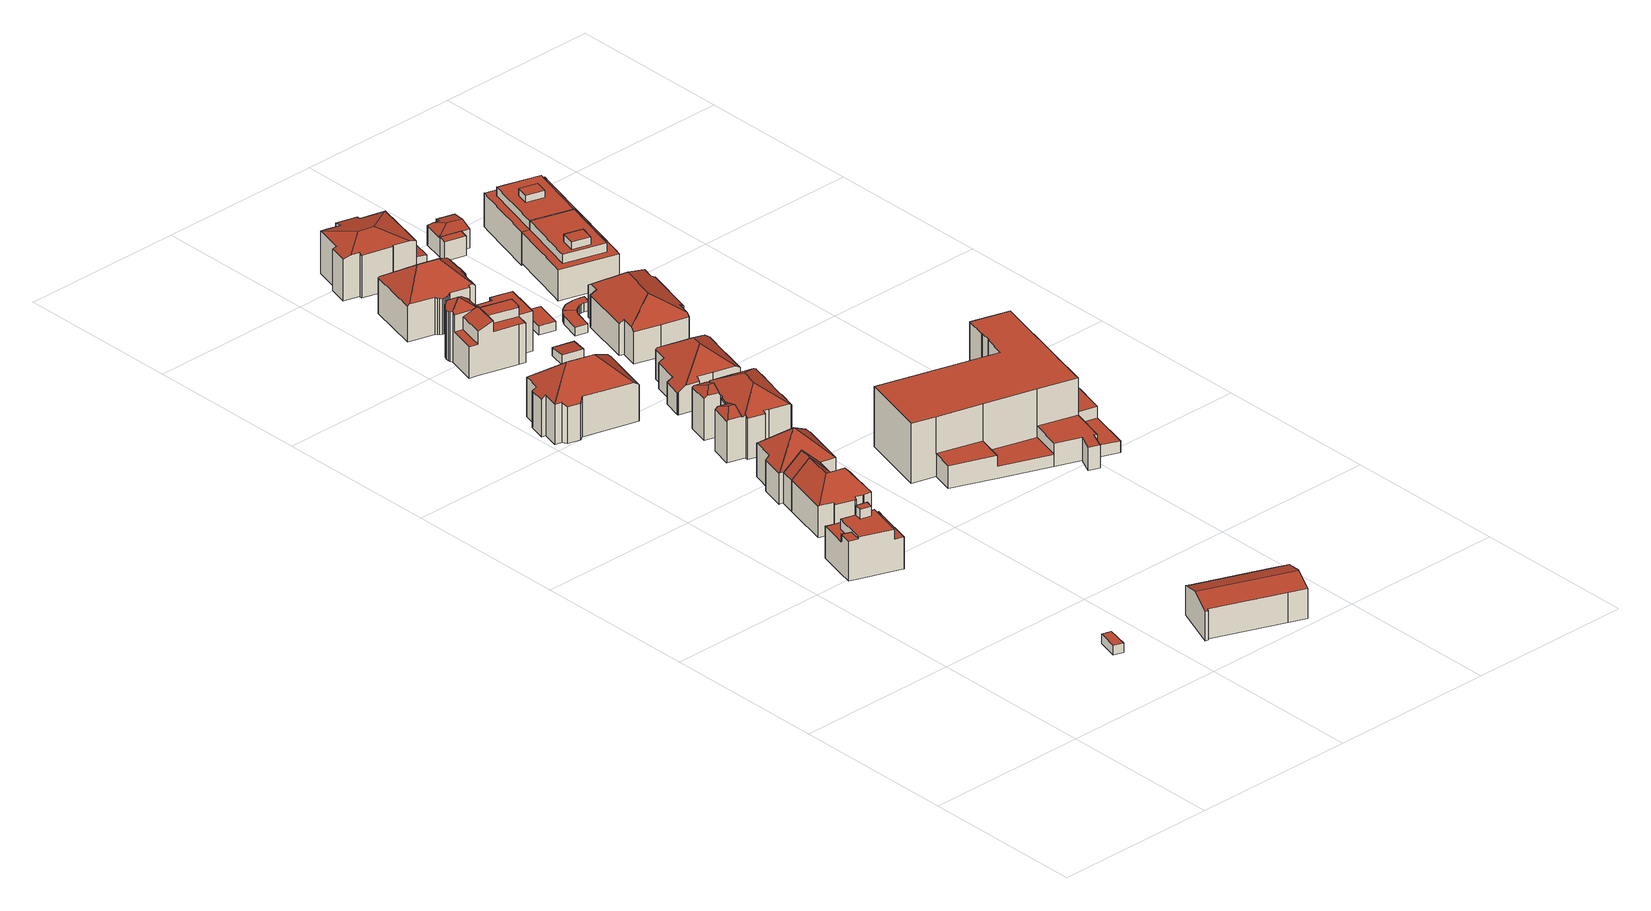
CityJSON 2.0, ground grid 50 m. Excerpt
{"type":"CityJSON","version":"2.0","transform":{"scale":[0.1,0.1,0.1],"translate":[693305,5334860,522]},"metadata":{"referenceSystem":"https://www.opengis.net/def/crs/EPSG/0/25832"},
"CityObjects":{
"building1":{"type":"Building","attributes":{"Gemeindeschluessel":"09162000","HoeheDach":"527.342","HoeheGrund":"524.360","Methode":"1000","NiedrigsteTraufeDesGebaeudes":"527.342","Geometrietyp2DReferenz":"3000","function":"31001_9998","roofType":"1000","measuredHeight":2.98},"geometry":[{"type":"MultiSurface","lod":"2","boundaries":[[[0,1,2,3]],[[3,2,4,5]],[[6,0,3,5]],[[1,7,4,2]],[[6,7,1,0]],[[6,5,4,7]]],"semantics":{"surfaces":[{"type":"RoofSurface"},{"type":"WallSurface"},{"type":"GroundSurface"}],"values":[0,1,1,1,1,2]}}]},
"building2":{"type":"Building","attributes":{"Gemeindeschluessel":"09162000","HoeheDach":"539.350","HoeheGrund":"523.550","Methode":"2000","NiedrigsteTraufeDesGebaeudes":"533.450","Geometrietyp2DReferenz":"3000","function":"31001_9998","roofType":"1000","measuredHeight":15.8,"storeysAboveGround":4},"geometry":[{"type":"MultiSurface","lod":"2","boundaries":[[[8,9,10,11,12,13,14,15,16,17]],[[18,19,10,9,8,17,20,21,22,23]],[[15,24,25,16]],[[26,27,28,29]],[[29,28,30,31]],[[27,32,30,28]],[[33,25,24,34]],[[35,36,23,22,21,37]],[[24,15,14,38,39,40,41,42,34]],[[13,43,44,45,26,29,31,40,39,38,14]],[[45,32,27,26]],[[31,30,32,45,44,46,47,48,41,40]],[[19,49,11,10]],[[19,18,23,36,50,49]],[[16,25,33,37,21,20,17]],[[34,42,41,48,47,46,51,12,11,49,50,36,35,37,33]],[[12,51,46,44,43,13]]],"semantics":{"surfaces":[{"type":"WallSurface"},{"type":"GroundSurface"},{"type":"RoofSurface"}],"values":[0,1,2,0,0,2,0,0,0,2,0,0,0,0,0,2,0]}}]},
"building3":{"type":"Building","attributes":{"Gemeindeschluessel":"09162000","HoeheDach":"526.397","HoeheGrund":"524.593","Methode":"1000","NiedrigsteTraufeDesGebaeudes":"526.120","Geometrietyp2DReferenz":"3000","function":"51009_1610","roofType":"1000","measuredHeight":1.8},"geometry":[{"type":"MultiSurface","lod":"2","boundaries":[[[52,53,54,55]],[[56,54,53,57,58,59]],[[60,59,58,61]],[[60,61,62,52,55,63]],[[55,54,56,63]],[[63,56,59,60]],[[61,58,57,62]],[[62,57,53,52]]],"semantics":{"surfaces":[{"type":"WallSurface"},{"type":"RoofSurface"},{"type":"GroundSurface"}],"values":[0,1,0,2,0,0,0,0]}}]},
"building4":{"type":"Building","attributes":{"Gemeindeschluessel":"09162000","HoeheDach":"538.980","HoeheGrund":"523.910","Methode":"2000","NiedrigsteTraufeDesGebaeudes":"532.976","Geometrietyp2DReferenz":"3000","function":"31001_9998","roofType":"3200","measuredHeight":15.07},"geometry":[{"type":"MultiSurface","lod":"2","boundaries":[[[64,65,66,67,68,69]],[[70,71,72,73,74]],[[75,76,77,78,79,80,81,82]],[[78,77,83,84]],[[84,85,86,87,88,89,90,91,92,93,94,95,96,69,68,67,97,98,99,81,80,79,78]],[[100,101,102,103,104,105,106,107,108,109,110,111,74,112]],[[102,101,100,95,94,93]],[[110,83,77,76,111]],[[112,74,73,72,66,65,64]],[[105,104,91,90,89,106]],[[85,84,83,110,109,86]],[[81,99,98,71,70,82]],[[91,104,103,92]],[[111,76,75,82,70,74]],[[86,109,108,87]],[[72,71,98,97,67,66]],[[96,95,100,112,64,69]],[[92,103,102,93]],[[88,87,108,107,106,89]]],"semantics":{"surfaces":[{"type":"WallSurface"},{"type":"RoofSurface"},{"type":"GroundSurface"}],"values":[0,1,0,0,2,1,0,1,1,0,0,0,0,1,0,0,0,0,0]}}]},
"building5":{"type":"Building","attributes":{"Gemeindeschluessel":"09162000","HoeheDach":"540.750","HoeheGrund":"523.820","Methode":"2000","NiedrigsteTraufeDesGebaeudes":"533.300","Geometrietyp2DReferenz":"3000","function":"31001_9998","roofType":"3500","measuredHeight":16.93,"storeysAboveGround":3},"geometry":[{"type":"MultiSurface","lod":"2","boundaries":[[[113,114,115,116]],[[117,118,119,120]],[[121,122,123,124]],[[125,126,122,121]],[[127,128,114,113,129,130]],[[131,132,133,134,135,136]],[[124,137,138,139,140,141,142,143,144,145,146,147,148,130,129,113,116,149,117,120,150,151,125,121]],[[151,152,126,125]],[[153,154,119,118,155,115,114,128]],[[156,153,128,127,157,158]],[[149,155,118,117]],[[138,159,160,139]],[[154,152,151,150,120,119]],[[161,135,134,133,160,159,153,156]],[[146,145,161,156,158,147]],[[138,137,162,159]],[[148,157,127,130]],[[116,115,155,149]],[[142,141,71,163,66,143]],[[159,162,123,122,126,152,154,153]],[[141,140,139,160,133,132,71]],[[147,158,157,148]],[[71,132,131,163]],[[124,123,162,137]],[[163,131,136,66]],[[66,136,135,161,145,144,143]]],"semantics":{"surfaces":[{"type":"WallSurface"},{"type":"GroundSurface"},{"type":"RoofSurface"}],"values":[0,0,0,0,0,0,1,0,2,2,0,0,0,2,0,0,0,0,0,2,0,0,2,0,2,0]}}]},
"building6":{"type":"Building","attributes":{"Gemeindeschluessel":"09162000","HoeheDach":"542.525","HoeheGrund":"523.440","Methode":"1000","NiedrigsteTraufeDesGebaeudes":"534.646","Geometrietyp2DReferenz":"3000","function":"31001_1000","roofType":"3200","measuredHeight":19.09,"storeysAboveGround":2},"geometry":[{"type":"MultiSurface","lod":"2","boundaries":[[[164,165,166,167,168,169,170,171,172,173,174,175,176,177,178,179,180,181,182,183,184,185,186,187,188,189]],[[165,164,189,190,191,192]],[[179,193,194,180]],[[174,195,196,175]],[[171,197,198,172]],[[199,200,192,191,190,201,202]],[[183,203,204,184]],[[205,206,207,208,196,195,209]],[[169,210,211,170]],[[182,212,203,183]],[[180,194,213,181]],[[198,209,195,174,173,172]],[[207,206,193,179,178,177]],[[185,214,215,186]],[[197,211,210,216,199,202,205,209,198]],[[176,208,207,177]],[[201,190,189,188,187,217]],[[181,213,212,182]],[[175,196,208,176]],[[167,166,165,192,200,199,216,168]],[[184,204,214,185]],[[170,211,197,171]],[[205,202,201,217,215,214,204,203,212,213,194,193,206]],[[186,215,217,187]],[[168,216,210,169]]],"semantics":{"surfaces":[{"type":"GroundSurface"},{"type":"WallSurface"},{"type":"RoofSurface"}],"values":[0,1,1,1,1,2,1,2,1,1,1,1,1,1,2,1,1,1,1,1,1,1,2,1,1]}}]},
"building7":{"type":"Building","attributes":{"name":"Maira Heil der Kranken Klinikkirche","Gemeindeschluessel":"09162000","HoeheDach":"535.350","HoeheGrund":"524.211","Methode":"2000","NiedrigsteTraufeDesGebaeudes":"533.298","Geometrietyp2DReferenz":"3000","function":"31001_3041","roofType":"3100","measuredHeight":11.14},"geometry":[{"type":"MultiSurface","lod":"2","boundaries":[[[218,219,220,221]],[[222,223,224,225,226]],[[227,228,229,230]],[[231,226,225,232,220,219,233]],[[234,221,220,232,235]],[[234,235,236,237]],[[238,239,228,227]],[[240,233,219,218]],[[231,241,222,226]],[[225,224,229,228,239,236,235,232]],[[237,236,239,238]],[[230,229,224,223]],[[241,231,233,240]],[[222,241,240,218,221,234,237,238,227,230,223]]],"semantics":{"surfaces":[{"type":"WallSurface"},{"type":"RoofSurface"},{"type":"GroundSurface"}],"values":[0,0,0,1,0,0,0,0,0,1,0,0,0,2]}}]},
"building8":{"type":"Building","attributes":{"Gemeindeschluessel":"09162000","HoeheDach":"541.220","HoeheGrund":"523.470","Methode":"2000","NiedrigsteTraufeDesGebaeudes":"536.190","Geometrietyp2DReferenz":"3000","function":"31001_1000","roofType":"3200","measuredHeight":17.75,"storeysAboveGround":3},"geometry":[{"type":"MultiSurface","lod":"2","boundaries":[[[242,243,244,245,246,247,248,249,250,251,252,253,254,255,256,257,258,259,260,261,262,263,264,265,266,267,268,269,270,271,272,273,274,275,276,277,278,279,280,281,282,283,284,285]],[[286,287,288,289]],[[290,291,292,293,294,279,278,277,276,275,295]],[[296,286,289,297]],[[273,272,271,298,299,300,301,302,274]],[[285,303,304,242]],[[305,306,307,308,309,310,304,303,311,312,313,314]],[[315,316,317,318,270,269,268]],[[242,304,310,243]],[[245,308,307,246]],[[243,310,309,244]],[[319,314,313,293,292,320,299,298,318,317,287,286,321,322,323,324,325,326]],[[327,328,291,290]],[[284,311,303,285]],[[250,329,330,251]],[[246,307,306,247]],[[301,327,290,295,302]],[[258,331,332,259]],[[313,312,333,334,335,294,293]],[[249,336,329,250]],[[281,334,333,282]],[[317,316,287]],[[264,263,322,321,296,297,265]],[[337,338,339,340]],[[274,302,295,275]],[[280,335,334,281]],[[341,326,325,324,339,338]],[[279,294,335,280]],[[340,339,324,323,262,261,260,259,332]],[[300,328,327,301]],[[312,311,284,283,282,333]],[[341,338,337,342]],[[248,247,306,305,336,249]],[[287,316,315,288]],[[253,343,344,254]],[[257,256,255,254,344,319,326,341,342,331,258]],[[244,309,308,245]],[[344,343,345,330,329,336,305,314,319]],[[297,289,288,315,268,267,266,265]],[[262,323,322,263]],[[286,296,321]],[[252,345,343,253]],[[300,299,320,292,291,328]],[[342,337,340,332,331]],[[270,318,298,271]],[[251,330,345,252]]],"semantics":{"surfaces":[{"type":"GroundSurface"},{"type":"RoofSurface"},{"type":"WallSurface"}],"values":[0,1,2,1,2,2,1,2,2,2,2,1,1,2,2,2,1,2,1,2,2,2,2,1,2,2,2,2,2,1,2,1,2,1,2,2,2,1,2,2,2,2,2,1,2,2]}}]},
"building9":{"type":"Building","attributes":{"Gemeindeschluessel":"09162000","HoeheDach":"541.272","HoeheGrund":"523.560","Methode":"2000","NiedrigsteTraufeDesGebaeudes":"533.320","Geometrietyp2DReferenz":"3000","function":"31001_1000","roofType":"1000","measuredHeight":17.71,"storeysAboveGround":3},"geometry":[{"type":"MultiSurface","lod":"2","boundaries":[[[346,347,348,349]],[[350,351,352,353,354,355,356,357,358]],[[359,360,361,362,363,364,365,366,367,368]],[[369,370,371]],[[372,373,374,375,376,377,361,360,359,368,378,379,346,349,380,381,382,383,384,385,386,387,388,389,390,391,392,393,394,395,396,397,398]],[[366,365,399,400]],[[374,373,401,402,403,404,375]],[[405,371,406,407]],[[408,404,403,406,371,409]],[[384,410,411,385]],[[373,372,398,412,413,401]],[[407,402,401,413,412,414,415,416,405]],[[388,357,356,389]],[[363,417,409,371,370,418,364]],[[396,415,414,397]],[[380,419,420,381]],[[421,408,409,417]],[[390,355,354,391]],[[367,422,423,424,347,346,379,378,368]],[[349,348,419,380]],[[351,425,416,415,396,395,394,393,352]],[[377,426,362,361]],[[421,426,377,376,375,404,408]],[[362,426,421,417,363]],[[381,420,427,382]],[[389,356,355,390]],[[383,428,410,384]],[[364,418,370,369,399,365]],[[391,354,353,392]],[[407,406,403,402]],[[366,400,422,367]],[[416,425,371,405]],[[429,358,357,388,387,386]],[[382,427,428,383]],[[371,425,351,350]],[[348,347,424,350,358,429,411,410,428,427,420,419]],[[392,353,352,393]],[[385,411,429,386]],[[430,369,371,350,424,423]],[[397,414,412,398]],[[400,399,369,430,423,422]]],"semantics":{"surfaces":[{"type":"WallSurface"},{"type":"RoofSurface"},{"type":"GroundSurface"}],"values":[0,1,0,0,2,0,0,0,1,0,0,1,0,0,0,0,0,0,0,0,0,0,0,1,0,0,0,1,0,0,1,0,0,0,1,1,0,0,1,0,0]}}]},
"building10":{"type":"Building","attributes":{"Gemeindeschluessel":"09162000","HoeheDach":"526.172","HoeheGrund":"523.580","Methode":"1000","NiedrigsteTraufeDesGebaeudes":"526.172","Geometrietyp2DReferenz":"3000","function":"31001_2000","roofType":"1000","measuredHeight":2.59},"geometry":[{"type":"MultiSurface","lod":"2","boundaries":[[[431,432,433,434]],[[435,436,437,438]],[[434,433,439,440]],[[438,437,441,442]],[[434,440,435,438,442,431]],[[432,441,437,436,439,433]],[[442,441,432,431]],[[440,439,436,435]]],"semantics":{"surfaces":[{"type":"WallSurface"},{"type":"GroundSurface"},{"type":"RoofSurface"}],"values":[0,0,0,0,1,2,0,0]}}]},
"building11":{"type":"Building","attributes":{"Gemeindeschluessel":"09162000","HoeheDach":"526.664","HoeheGrund":"523.490","Methode":"1000","NiedrigsteTraufeDesGebaeudes":"526.026","Geometrietyp2DReferenz":"3000","function":"31001_2000","roofType":"1000","measuredHeight":3.17},"geometry":[{"type":"MultiSurface","lod":"2","boundaries":[[[443,444,445,446,447,448]],[[449,447,446,450]],[[451,448,447,449]],[[452,443,448,451]],[[453,445,444,454]],[[450,446,445,453]],[[451,449,450,453,454,452]],[[454,444,443,452]]],"semantics":{"surfaces":[{"type":"RoofSurface"},{"type":"WallSurface"},{"type":"GroundSurface"}],"values":[0,1,1,1,1,1,2,1]}}]},
"building12":{"type":"Building","attributes":{"Gemeindeschluessel":"09162000","HoeheDach":"541.030","HoeheGrund":"523.410","Methode":"2000","NiedrigsteTraufeDesGebaeudes":"532.812","Geometrietyp2DReferenz":"3000","function":"31001_1000","roofType":"3200","measuredHeight":17.62,"storeysAboveGround":3},"geometry":[{"type":"MultiSurface","lod":"2","boundaries":[[[455,456,457,458]],[[459,460,461,462,463,464]],[[465,466,467,468]],[[469,470,471,472]],[[464,463,470,469]],[[473,474,475,476]],[[477,478,479,480]],[[462,461,481,482,483,467,466,475,474,484,485,486,487]],[[476,475,466,465]],[[488,489,490,491,492,493]],[[494,495,456,455]],[[496,497,498,499,500]],[[486,485,484,501,502,503,504,505]],[[506,507,508,509]],[[458,457,478,477]],[[501,484,474,473]],[[509,508,510,511]],[[491,490,512,513]],[[514,500,499,515]],[[504,516,513,512,517,505]],[[518,480,479,496,500,514]],[[498,488,493,519,515,499]],[[473,476,465,468,520,521,522,460,459,464,469,472,506,509,511,494,455,458,477,480,518,514,515,519,493,492,491,513,516,504,503,502,501]],[[511,510,495,494]],[[497,487,486,505,517,512,490,489,488,498]],[[521,520,483,482,481,522]],[[468,467,483,520]],[[472,471,507,506]],[[479,478,457,456,495,510,508,507,471,470,463,462,487,497,496]],[[522,481,461,460]]],"semantics":{"surfaces":[{"type":"WallSurface"},{"type":"RoofSurface"},{"type":"GroundSurface"}],"values":[0,0,0,0,0,0,0,1,0,0,0,1,0,0,0,0,0,0,0,0,0,0,2,0,1,0,0,0,1,0]}}]},
"building13":{"type":"Building","attributes":{"Gemeindeschluessel":"09162000","HoeheDach":"525.787","HoeheGrund":"523.426","Methode":"2000","NiedrigsteTraufeDesGebaeudes":"524.316","Geometrietyp2DReferenz":"3000","function":"51009_1610","roofType":"2100","measuredHeight":2.36},"geometry":[{"type":"MultiSurface","lod":"2","boundaries":[[[523,524,525,526]],[[527,523,526,528]],[[528,529,530,527]],[[529,525,524,530]],[[530,524,523,527]],[[528,526,525,529]]],"semantics":{"surfaces":[{"type":"RoofSurface"},{"type":"WallSurface"},{"type":"GroundSurface"}],"values":[0,1,2,1,1,1]}}]},
"building14":{"type":"Building","attributes":{"Gemeindeschluessel":"09162000","HoeheDach":"526.643","HoeheGrund":"523.530","Methode":"1000","NiedrigsteTraufeDesGebaeudes":"525.968","Geometrietyp2DReferenz":"3000","function":"31001_2000","roofType":"1000","measuredHeight":3.11},"geometry":[{"type":"MultiSurface","lod":"2","boundaries":[[[531,532,533,534]],[[533,535,536,537,538,534]],[[539,540,532,531]],[[531,534,538,537,539]],[[540,539,537,536]],[[532,540,536,535,533]]],"semantics":{"surfaces":[{"type":"WallSurface"},{"type":"GroundSurface"},{"type":"RoofSurface"}],"values":[0,0,0,1,0,2]}}]},
"building15":{"type":"Building","attributes":{"Gemeindeschluessel":"09162000","HoeheDach":"537.940","HoeheGrund":"523.410","Methode":"2000","NiedrigsteTraufeDesGebaeudes":"530.186","Geometrietyp2DReferenz":"3000","function":"31001_1000","roofType":"3200","measuredHeight":14.53,"storeysAboveGround":3},"geometry":[{"type":"MultiSurface","lod":"2","boundaries":[[[541,542,543,544]],[[545,546,547,548]],[[549,550,551,552,553,554,555,556,557]],[[558,559,560,561,562,563,564,565]],[[566,567,568,569,542,541]],[[548,547,570,571]],[[544,543,561,560]],[[564,563,562,572,549,557,573,574,575,570,547,546,576,577]],[[578,553,552,579]],[[561,543,542,569,572,562]],[[580,576,546,545]],[[575,574,581,582,571,570]],[[583,584,585,586]],[[557,556,587,588,589,573]],[[583,586,567,566,541,544,560,559,558,565,590,580,545,548,571,582,581,589,588,587,591,592,578,579,593,594,595]],[[565,564,577,590]],[[592,554,553,578]],[[550,596,595,594,593,551]],[[587,556,555,591]],[[581,574,573,589]],[[591,555,554,592]],[[586,585,568,567]],[[595,596,584,583]],[[579,552,551,593]],[[569,568,585,584,596,550,549,572]],[[590,577,576,580]]],"semantics":{"surfaces":[{"type":"WallSurface"},{"type":"RoofSurface"},{"type":"GroundSurface"}],"values":[0,0,1,0,0,0,0,1,0,1,0,0,0,0,2,0,0,0,0,0,0,0,0,0,1,0]}}]},
"building16":{"type":"Building","attributes":{"Gemeindeschluessel":"09162000","HoeheDach":"526.514","HoeheGrund":"523.660","Methode":"1000","NiedrigsteTraufeDesGebaeudes":"526.514","Geometrietyp2DReferenz":"3000","function":"31001_2000","roofType":"1000","measuredHeight":2.85},"geometry":[{"type":"MultiSurface","lod":"2","boundaries":[[[597,598,599,600]],[[601,602,603,604]],[[598,604,603,599]],[[600,599,603,602]],[[601,597,600,602]],[[601,604,598,597]]],"semantics":{"surfaces":[{"type":"RoofSurface"},{"type":"GroundSurface"},{"type":"WallSurface"}],"values":[0,1,2,2,2,2]}}]},
"building17":{"type":"Building","attributes":{"Gemeindeschluessel":"09162000","HoeheDach":"538.110","HoeheGrund":"522.746","Methode":"2000","NiedrigsteTraufeDesGebaeudes":"529.796","Geometrietyp2DReferenz":"3000","function":"31001_1000","roofType":"3200","measuredHeight":15.36,"storeysAboveGround":2},"geometry":[{"type":"MultiSurface","lod":"2","boundaries":[[[605,606,607,608,609,610,611,612]],[[613,614,615,616,617,618]],[[619,620,621,622]],[[623,624,605,612,625]],[[626,627,628,624,623,629,630,631,632,633,634,635,636,637,638,614,613,639,619,622]],[[623,625,640,629]],[[634,641,642,635]],[[637,643,644,638]],[[632,645,646,633]],[[626,608,607,627]],[[612,611,647,648,640,625]],[[621,620,649,618,617,650]],[[628,606,605,624]],[[636,651,643,637]],[[639,649,620,619]],[[631,630,648,647,652]],[[613,618,649,639]],[[641,634,633,646]],[[641,646,645,652,647,611,610,644,643,651,642]],[[627,607,606,628]],[[614,638,644,615]],[[626,622,621,650,653,609,608]],[[629,640,648,630]],[[609,653,616,615,644,610]],[[617,616,653,650]],[[631,652,645,632]],[[635,642,651,636]]],"semantics":{"surfaces":[{"type":"RoofSurface"},{"type":"WallSurface"},{"type":"GroundSurface"}],"values":[0,1,1,1,2,1,1,1,1,1,0,0,1,1,1,1,1,1,0,1,1,1,1,0,1,1,1]}}]},
"building18":{"type":"Building","attributes":{"Gemeindeschluessel":"09162000","HoeheDach":"529.060","HoeheGrund":"523.958","Methode":"2000","NiedrigsteTraufeDesGebaeudes":"529.060","Geometrietyp2DReferenz":"3000","function":"31001_2000","roofType":"1000","measuredHeight":5.1,"storeysAboveGround":2},"geometry":[{"type":"MultiSurface","lod":"2","boundaries":[[[654,655,656,657]],[[655,658,659,656]],[[656,659,660,657]],[[654,661,658,655]],[[657,660,661,654]],[[660,659,658,661]]],"semantics":{"surfaces":[{"type":"GroundSurface"},{"type":"WallSurface"},{"type":"RoofSurface"}],"values":[0,1,1,1,1,2]}}]},
"building19":{"type":"Building","attributes":{"Gemeindeschluessel":"09162000","HoeheDach":"526.104","HoeheGrund":"523.520","Methode":"1000","NiedrigsteTraufeDesGebaeudes":"526.104","Geometrietyp2DReferenz":"3000","function":"51009_1610","roofType":"1000","measuredHeight":2.58},"geometry":[{"type":"MultiSurface","lod":"2","boundaries":[[[662,663,664,665]],[[663,666,667,668,669,670,671,672,673,664]],[[674,675,668,667]],[[662,676,666,663]],[[669,677,678,670]],[[675,677,669,668]],[[673,672,679,680]],[[671,670,678,681]],[[676,674,667,666]],[[672,671,681,679]],[[664,673,680,665]],[[675,674,676,662,665,680,679,681,678,677]]],"semantics":{"surfaces":[{"type":"WallSurface"},{"type":"RoofSurface"},{"type":"GroundSurface"}],"values":[0,1,0,0,0,0,0,0,0,0,0,2]}}]},
"building20":{"type":"Building","attributes":{"Gemeindeschluessel":"09162000","HoeheDach":"540.570","HoeheGrund":"522.071","Methode":"2000","NiedrigsteTraufeDesGebaeudes":"525.670","Geometrietyp2DReferenz":"3000","function":"31001_3051","roofType":"1000","measuredHeight":18.5,"storeysAboveGround":4},"geometry":[{"type":"MultiSurface","lod":"2","boundaries":[[[682,683,684,685,686,687,688]],[[689,690,691,692]],[[690,693,694,695]],[[696,697,698,699]],[[687,700,701,688]],[[702,703,704,705]],[[706,707,708,709]],[[710,682,688,711]],[[712,710,713,714]],[[715,716,694,693,701,700,704,703,717,718,719,720,721,722,698,697]],[[723,724,725,726]],[[727,687,686,728]],[[729,730,731,732,733]],[[711,688,701,693,690,689]],[[734,685,684,735]],[[736,716,715,725]],[[732,737,738,739]],[[740,683,682,710,712]],[[741,733,732,739,742,724,723]],[[743,717,703,702]],[[744,692,691,745,746]],[[699,698,722,747]],[[747,722,721,748,749]],[[732,731,695,737]],[[750,751,752,753]],[[726,725,715,697,696]],[[728,686,685,734]],[[754,755,756,757]],[[758,720,719,759]],[[746,745,751,750]],[[759,719,718,708]],[[749,748,755,754]],[[713,710,711,689,692]],[[738,736,742,739]],[[714,713,692,744]],[[753,752,730,729]],[[705,704,700,687,727]],[[735,684,683,740]],[[730,752,751,745,691,690,695,731]],[[757,756,707,706]],[[742,736,725,724]],[[748,758,759,708,707,756,755]],[[709,708,718,717,743]],[[737,695,694,716,736,738]],[[748,721,720,758]],[[727,728,734,735,740,712,714,744,746,750,753,729,733,741,723,726,696,699,747,749,754,757,706,709,743,702,705]]],"semantics":{"surfaces":[{"type":"RoofSurface"},{"type":"WallSurface"},{"type":"GroundSurface"}],"values":[0,1,1,1,1,1,1,1,1,0,1,1,1,1,1,1,0,1,1,1,1,1,1,1,1,1,1,1,1,1,1,1,0,1,1,1,1,1,0,1,0,0,1,1,1,2]}}]},
"building21":{"type":"Building","attributes":{"Gemeindeschluessel":"09162000","HoeheDach":"539.090","HoeheGrund":"523.360","Methode":"2000","NiedrigsteTraufeDesGebaeudes":"533.280","Geometrietyp2DReferenz":"3000","function":"31001_9998","roofType":"3200","measuredHeight":15.73,"storeysAboveGround":3},"geometry":[{"type":"MultiSurface","lod":"2","boundaries":[[[760,761,762,763,764,765,766,767]],[[766,765,768,769,770,771]],[[772,773,774,775]],[[776,777,773,772]],[[778,779,767,766,771,774,773,777]],[[780,781,782,768,765,764]],[[783,779,778,784,785,786]],[[787,788,789,790,761,760]],[[791,792,783,786]],[[780,764,763,793]],[[793,763,762,794]],[[774,771,770,795,796,775]],[[788,787,792,791]],[[781,780,793,794,790,789,788,791,786,785,784,776,772,775,796,795,797,782]],[[792,787,760,767,779,783]],[[794,762,761,790]],[[784,778,777,776]],[[769,768,782,797,795,770]]],"semantics":{"surfaces":[{"type":"RoofSurface"},{"type":"WallSurface"},{"type":"GroundSurface"}],"values":[0,0,1,1,0,1,1,1,1,1,1,1,1,2,0,1,1,1]}}]},
"building22":{"type":"Building","attributes":{"Gemeindeschluessel":"09162000","HoeheDach":"525.900","HoeheGrund":"523.170","Methode":"2000","NiedrigsteTraufeDesGebaeudes":"525.900","Geometrietyp2DReferenz":"3000","function":"51009_1610","roofType":"1000","measuredHeight":2.73},"geometry":[{"type":"MultiSurface","lod":"2","boundaries":[[[798,799,800,801]],[[802,803,804,805]],[[806,807,808,809,810,811,812,813,804,803,814,800,799,815,816,817,818,819,820]],[[821,822,809,808]],[[805,804,813,823]],[[801,800,814,824]],[[825,807,806,826]],[[827,815,799,798]],[[828,816,815,827]],[[829,823,813,812]],[[830,818,817,831]],[[832,820,819,833]],[[834,835,811,810]],[[834,810,809,822]],[[829,835,834,822,821,825,826,832,833,830,831,828,827,798,801,824,802,805,823]],[[831,817,816,828]],[[832,826,806,820]],[[821,808,807,825]],[[824,814,803,802]],[[829,812,811,835]],[[833,819,818,830]]],"semantics":{"surfaces":[{"type":"WallSurface"},{"type":"RoofSurface"},{"type":"GroundSurface"}],"values":[0,0,1,0,0,0,0,0,0,0,0,0,0,0,2,0,0,0,0,0,0]}}]},
"building23":{"type":"Building","attributes":{"Gemeindeschluessel":"09162000","HoeheDach":"529.710","HoeheGrund":"522.920","Methode":"2000","NiedrigsteTraufeDesGebaeudes":"528.920","Geometrietyp2DReferenz":"3000","function":"31001_1000","roofType":"3200","measuredHeight":6.79},"geometry":[{"type":"MultiSurface","lod":"2","boundaries":[[[836,837,838,839]],[[840,841,842,843]],[[837,844,845,838]],[[836,846,847,848,849,844,837]],[[850,851,852,853]],[[840,854,852,851,855,841]],[[849,848,856,854,840,843,857]],[[857,845,844,849]],[[841,855,858,859,860,842]],[[861,862,853,852,854,856]],[[845,857,843,842,860,863,864]],[[839,838,845,864]],[[861,856,848,847]],[[858,855,851,850]],[[862,861,847,846,836,839,864,863,860,859,858,850,853]]],"semantics":{"surfaces":[{"type":"WallSurface"},{"type":"RoofSurface"},{"type":"GroundSurface"}],"values":[0,1,1,0,0,1,1,0,0,0,0,0,0,0,2]}}]},
"building24":{"type":"Building","attributes":{"Gemeindeschluessel":"09162000","HoeheDach":"538.080","HoeheGrund":"523.412","Methode":"2000","NiedrigsteTraufeDesGebaeudes":"533.020","Geometrietyp2DReferenz":"3000","function":"31001_1000","roofType":"1000","measuredHeight":14.67,"storeysAboveGround":4},"geometry":[{"type":"MultiSurface","lod":"2","boundaries":[[[865,866,867,868,869,870,871,872,873,874,875,876,877,878,879]],[[872,880,881,873]],[[881,882,883,884,876,875,874,873]],[[885,886,887,888]],[[889,890,886,885]],[[891,865,879,892]],[[872,871,870,869,868,893,894,895,896,880]],[[897,898,890,889]],[[899,891,892,900,901,902,903,904]],[[888,887,898,897]],[[891,899,904,867,866,865]],[[876,884,893,868,867,904,903,902,901,877]],[[886,890,898,887]],[[880,896,895,894,893,884,883,882,881],[897,889,885,888]],[[879,878,877,901,900,892]]],"semantics":{"surfaces":[{"type":"RoofSurface"},{"type":"WallSurface"},{"type":"GroundSurface"}],"values":[0,1,1,1,1,1,1,1,2,1,1,1,0,0,1]}}]},
"building25":{"type":"Building","attributes":{"Gemeindeschluessel":"09162000","HoeheDach":"537.884","HoeheGrund":"522.623","Methode":"2000","NiedrigsteTraufeDesGebaeudes":"533.010","Geometrietyp2DReferenz":"3000","function":"31001_1000","roofType":"1000","measuredHeight":15.26,"storeysAboveGround":4},"geometry":[{"type":"MultiSurface","lod":"2","boundaries":[[[905,906,907,908,909,910,911,876]],[[912,913,914,915]],[[916,917,918,919,920,908,907,906,905],[921,922,923,924]],[[921,914,913,922]],[[925,926,927,928,929,920,919,918,917,916]],[[909,908,920,929]],[[930,931,932,933,934,935,936,937,938,939]],[[922,913,912,923]],[[940,941,942,937,936,935]],[[931,930,939,943,944,867]],[[924,915,914,921]],[[937,942,945,938]],[[923,912,915,924]],[[934,877,940,935]],[[933,932,931,867,925,916,905,876,877,934]],[[876,911,910,909,929,928,927,926,925,867,944,943,945,942,941,940,877]],[[938,945,943,939]]],"semantics":{"surfaces":[{"type":"WallSurface"},{"type":"RoofSurface"},{"type":"GroundSurface"}],"values":[0,1,1,0,0,0,2,0,0,0,0,0,0,0,0,1,0]}}]}
},
"vertices":[
[368,206,53],[385,271,53],[356,278,53],[339,214,53],[356,278,24],[339,214,24],[368,206,24],[385,271,24],
[122,967,15],[217,931,15],[242,922,15],[242,922,114],[217,931,114],[217,931,145],[122,967,145],[122,967,138],[95,977,138],[95,977,15],[274,1033,15],[244,921,15],[105,1017,15],[129,1104,15],[156,1096,15],[282,1062,15],[132,1006,138],[105,1017,138],[219,1022,145],[219,1022,174],[186,1031,174],[186,1031,145],[192,1054,174],[192,1054,145],[226,1046,174],[105,1017,114],[132,1006,114],[156,1096,114],[282,1062,114],[129,1104,114],[132,1006,145],[142,1043,145],[148,1066,145],[148,1066,114],[142,1043,114],[240,1017,145],[246,1040,145],[226,1046,145],[246,1040,114],[226,1046,114],[192,1054,114],[244,921,114],[274,1033,114],[240,1017,114],
[286,1158,26],[286,1158,41],[310,1151,44],[310,1151,26],[299,1110,44],[285,1151,41],[282,1152,41],[272,1116,41],[272,1116,26],[282,1152,26],[285,1151,26],[299,1110,26],
[182,1188,114],[215,1309,114],[222,1334,114],[222,1334,19],[215,1309,19],[182,1188,19],[321,1281,114],[328,1306,114],[275,1320,170],[268,1295,170],[251,1232,170],[320,1273,120],[360,1263,120],[365,1261,114],[365,1261,19],[360,1263,19],[320,1273,19],[319,1274,19],[319,1274,120],[334,1145,114],[334,1145,19],[333,1145,19],[313,1151,19],[310,1151,19],[289,1158,19],[286,1158,19],[286,1156,19],[284,1151,19],[282,1152,19],[224,1169,19],[225,1171,19],[226,1175,19],[186,1187,19],[275,1320,19],[328,1306,19],[321,1281,19],[226,1175,116],[225,1171,114],[224,1169,111],[282,1152,110],[284,1151,110],[286,1156,114],[286,1158,116],[289,1158,116],[310,1151,115],[313,1151,115],[333,1145,116],[305,1218,170],[186,1187,117],
[276,1527,18],[276,1527,122],[368,1502,122],[368,1502,18],[412,1499,18],[412,1499,114],[410,1491,122],[410,1491,18],[428,1483,18],[428,1483,113],[416,1442,114],[416,1442,18],[425,1484,18],[425,1484,115],[255,1456,124],[275,1524,124],[275,1524,18],[255,1456,18],[287,1364,169],[340,1349,114],[340,1349,113],[287,1364,113],[234,1378,113],[234,1378,114],[415,1442,18],[387,1339,18],[340,1350,18],[340,1349,18],[328,1306,18],[275,1320,18],[222,1334,18],[234,1378,18],[235,1380,18],[225,1383,18],[223,1383,18],[244,1458,18],[371,1511,18],[419,1489,18],[426,1487,18],[426,1487,115],[327,1438,188],[419,1489,122],[371,1511,113],[225,1383,115],[244,1458,113],[223,1383,114],[387,1339,115],[340,1350,114],[235,1380,115],[415,1442,115],[275,1320,169],
[266,2025,14],[246,1950,14],[245,1950,14],[232,1954,14],[82,1994,14],[67,1985,14],[30,1995,14],[22,2009,14],[2,2014,14],[2,2016,14],[16,2065,14],[3,2068,14],[17,2118,14],[28,2114,14],[44,2167,14],[44,2169,14],[114,2150,14],[118,2160,14],[157,2149,14],[155,2139,14],[212,2125,14],[214,2130,14],[247,2121,14],[246,2116,14],[279,2107,14],[288,2105,14],[288,2105,128],[266,2025,127],[246,1950,126],[44,2169,136],[114,2150,137],[16,2065,139],[3,2068,128],[22,2009,138],[2,2014,138],[232,1954,138],[245,1950,127],[279,2107,136],[178,2049,205],[155,2139,136],[212,2125,136],[98,2071,205],[44,2167,138],[28,2114,138],[17,2118,128],[2,2016,139],[67,1985,128],[30,1995,128],[157,2149,128],[118,2160,128],[214,2130,131],[247,2121,131],[82,1994,139],[246,2116,136],
[576,100,22],[576,100,113],[568,103,113],[568,103,22],[844,1,22],[869,64,22],[869,64,133],[867,61,134],[844,1,115],[844,143,22],[844,143,114],[892,125,114],[892,125,22],[792,22,115],[594,169,134],[578,105,115],[620,235,22],[620,235,113],[628,231,113],[628,231,22],[627,228,22],[627,228,114],[578,105,22],[792,22,22],
[494,1725,15],[492,1725,15],[467,1637,15],[469,1636,15],[454,1581,15],[451,1581,15],[447,1582,15],[388,1598,15],[388,1599,15],[373,1603,15],[370,1595,15],[321,1609,15],[323,1619,15],[320,1620,15],[311,1622,15],[273,1633,15],[268,1635,15],[287,1700,15],[295,1698,15],[329,1689,15],[332,1688,15],[335,1698,15],[333,1702,15],[330,1707,15],[330,1708,15],[336,1729,15],[336,1730,15],[341,1732,15],[346,1734,15],[349,1745,15],[345,1746,15],[313,1756,15],[303,1759,15],[321,1825,15],[327,1824,15],[364,1814,15],[373,1811,15],[440,1793,15],[443,1802,15],[491,1789,15],[489,1781,15],[500,1777,15],[506,1775,15],[507,1775,15],[334,1707,142],[340,1727,142],[336,1729,142],[330,1708,142],[327,1824,147],[364,1814,147],[364,1814,142],[373,1811,148],[440,1793,148],[321,1825,143],[333,1702,145],[330,1707,143],[349,1745,145],[345,1746,142],[345,1746,151],[313,1756,151],[303,1759,143],[507,1775,143],[494,1725,142],[447,1582,147],[451,1581,144],[454,1581,142],[469,1636,143],[467,1637,144],[492,1725,144],[506,1775,144],[500,1777,148],[417,1724,192],[402,1672,192],[336,1730,143],[341,1732,144],[341,1732,142],[346,1734,145],[320,1620,148],[353,1776,142],[333,1702,142],[335,1698,144],[332,1688,144],[329,1689,142],[321,1659,142],[311,1622,142],[337,1780,164],[353,1776,164],[388,1599,147],[373,1603,148],[268,1635,143],[287,1700,144],[489,1781,148],[491,1789,142],[443,1802,142],[388,1598,147],[303,1664,164],[321,1659,164],[329,1689,151],[295,1698,151],[311,1622,147],[273,1633,147],[321,1609,142],[323,1619,148],[370,1595,142],
[88,2503,16],[88,2503,171],[86,2510,169],[86,2510,16],[126,2522,193],[151,2536,179],[146,2537,179],[141,2542,176],[136,2546,175],[129,2549,174],[122,2550,175],[115,2550,176],[110,2548,178],[91,2406,16],[134,2395,16],[208,2375,16],[208,2375,139],[134,2395,139],[134,2395,173],[91,2406,153],[91,2406,113],[64,2413,113],[64,2413,16],[141,2480,167],[155,2477,173],[155,2477,167],[293,2439,16],[282,2399,16],[241,2410,16],[239,2410,16],[237,2406,16],[228,2369,16],[86,2495,16],[88,2502,16],[85,2517,16],[86,2523,16],[89,2530,16],[92,2536,16],[97,2541,16],[102,2545,16],[109,2548,16],[110,2548,16],[115,2550,16],[122,2550,16],[129,2549,16],[136,2546,16],[141,2542,16],[146,2537,16],[151,2536,16],[169,2531,16],[241,2512,16],[246,2527,16],[311,2509,16],[112,2488,153],[112,2488,113],[282,2399,139],[241,2410,139],[241,2410,167],[239,2410,167],[155,2477,139],[252,2450,167],[252,2450,139],[237,2406,167],[143,2432,167],[97,2541,171],[102,2545,174],[311,2509,139],[293,2439,139],[246,2527,139],[241,2512,139],[169,2531,139],[143,2432,139],[143,2432,173],[85,2517,168],[86,2523,167],[237,2406,139],[86,2495,113],[86,2495,167],[88,2502,171],[169,2531,167],[228,2369,139],[89,2530,167],[92,2536,169],[109,2548,177],[112,2488,167],
[315,2116,16],[315,2116,42],[250,2134,42],[250,2134,16],[262,2163,16],[262,2163,42],[315,2149,42],[315,2149,16],[259,2164,42],[259,2164,16],[323,2147,42],[323,2147,16],
[315,2149,40],[330,2203,40],[287,2215,45],[282,2195,45],[272,2198,47],[262,2163,47],[272,2198,15],[282,2195,15],[262,2163,15],[315,2149,15],[287,2215,15],[330,2203,15],
[166,2627,14],[166,2627,124],[161,2630,126],[161,2630,14],[265,2614,14],[272,2612,14],[272,2612,128],[265,2614,134],[254,2617,134],[254,2617,14],[316,2696,14],[316,2696,108],[304,2699,120],[304,2699,14],[252,2611,14],[252,2611,130],[194,2627,130],[194,2627,14],[314,2729,14],[314,2729,118],[324,2726,108],[324,2726,14],[156,2634,14],[156,2634,127],[152,2638,130],[152,2638,14],[289,2675,127],[293,2674,124],[297,2673,120],[324,2766,118],[318,2767,124],[315,2768,126],[226,2703,190],[168,2805,128],[169,2811,124],[172,2823,115],[172,2823,14],[169,2811,14],[168,2805,14],[171,2625,14],[171,2625,124],[79,2658,130],[163,2720,190],[120,2818,128],[115,2819,124],[73,2660,124],[324,2766,14],[318,2767,14],[315,2768,14],[242,2788,14],[242,2788,126],[189,2625,14],[189,2625,128],[183,2624,126],[183,2624,14],[177,2624,125],[177,2624,14],[246,2803,115],[246,2803,14],[73,2660,14],[115,2819,14],[243,2791,14],[243,2791,124],[79,2658,14],[120,2818,14],[297,2673,14],[293,2674,14],[289,2675,14],
[474,1836,38],[483,1867,38],[450,1876,23],[441,1845,23],[474,1836,14],[441,1845,14],[450,1876,14],[483,1867,14],
[353,2279,15],[353,2279,46],[291,2296,46],[291,2296,15],[303,2343,40],[305,2349,40],[305,2349,15],[303,2343,15],[368,2332,15],[368,2332,40],
[452,1885,14],[452,1885,108],[408,1897,108],[408,1897,14],[359,1962,14],[359,1962,82],[375,1957,94],[375,1957,14],[478,1988,159],[565,2037,109],[524,2048,109],[528,2062,99],[515,2065,99],[506,2068,99],[482,2075,99],[478,2061,109],[430,2075,109],[364,1896,14],[365,1896,14],[404,1885,14],[404,1885,99],[365,1896,99],[364,1896,99],[344,1901,84],[344,1901,14],[518,1866,14],[531,1863,14],[531,1863,99],[518,1866,108],[396,2034,94],[396,2034,14],[469,1954,159],[424,2076,105],[411,2029,105],[403,2032,99],[342,1904,82],[342,1902,82],[515,2065,14],[528,2062,14],[342,1904,14],[411,2029,14],[403,2032,14],[556,1954,14],[556,1954,99],[553,1941,99],[553,1941,14],[478,2061,14],[430,2075,14],[424,2076,14],[342,1902,14],[482,2075,14],[506,2068,14],[524,2048,14],[565,2037,14],[579,2033,14],[579,2033,99],
[396,2433,45],[419,2515,45],[371,2529,45],[347,2447,45],[396,2433,17],[347,2447,17],[371,2529,17],[419,2515,17],
[147,2925,143],[144,2915,140],[235,2890,140],[236,2893,141],[286,2880,141],[244,2973,161],[197,2985,161],[122,2932,143],[373,2996,7],[338,3005,7],[338,3005,136],[339,3005,135],[339,3005,81],[373,2996,78],[307,2882,7],[307,2882,81],[305,2875,81],[305,2875,7],[99,2938,7],[147,2925,7],[99,2938,136],[236,2893,7],[235,2890,7],[144,2915,7],[115,2996,7],[127,2993,7],[151,3081,7],[169,3076,7],[209,3065,7],[216,3091,7],[216,3092,7],[278,3075,7],[274,3060,7],[347,3040,7],[341,2873,7],[115,2996,136],[216,3091,131],[216,3092,131],[274,3060,135],[347,3040,136],[169,3076,139],[209,3065,139],[150,3077,140],[127,2993,140],[341,2873,78],[304,2875,81],[278,3075,131],[151,3081,139],[304,2875,135],
[715,1456,20],[721,1479,20],[744,1473,20],[738,1450,20],[721,1479,71],[744,1473,71],[738,1450,71],[715,1456,71],
[453,2370,15],[453,2370,41],[417,2380,41],[417,2380,15],[468,2421,41],[471,2429,41],[475,2435,41],[480,2441,41],[452,2465,41],[446,2458,41],[440,2450,41],[436,2442,41],[471,2429,15],[475,2435,15],[468,2421,15],[480,2441,15],[452,2465,15],[440,2450,15],[436,2442,15],[446,2458,15],
[1116,1106,72],[1117,1110,72],[1124,1136,72],[1141,1196,72],[1145,1211,72],[1082,1227,72],[1054,1122,72],[1050,1110,37],[1050,1110,72],[1019,1003,72],[1019,1003,37],[1050,1110,186],[932,1143,186],[932,1143,72],[570,1243,1],[570,1243,186],[627,1447,186],[627,1447,1],[1082,1227,186],[1054,1122,186],[1038,1514,1],[1038,1514,186],[1152,1482,186],[1152,1482,1],[989,1456,1],[989,1456,65],[1018,1448,65],[1018,1448,1],[1116,1106,37],[1054,1122,37],[1116,1106,1],[1081,979,37],[1081,979,1],[642,1223,186],[776,1186,186],[1036,1514,186],[1018,1448,186],[1020,1448,186],[1010,1412,186],[1008,1413,186],[989,1346,186],[623,1156,1],[623,1156,72],[642,1223,72],[642,1223,1],[1082,1227,1],[1145,1211,1],[979,1019,1],[979,1019,72],[905,1047,72],[905,1047,37],[905,1047,1],[1141,1196,1],[1124,1136,1],[776,1186,72],[932,1143,37],[776,1186,37],[753,1106,37],[1117,1110,1],[753,1106,1],[753,1106,72],[1036,1514,1],[1019,1003,1],[1010,1007,72],[1010,1007,1],[989,1346,1],[1008,1413,65],[1008,1413,1],[987,958,1],[987,958,72],[956,970,72],[956,970,1],[980,1421,1],[980,1421,65],[985,1438,65],[985,1438,1],[1010,1412,65],[1020,1448,65],
[595,2136,121],[608,2180,121],[620,2176,113],[665,2335,113],[652,2338,121],[662,2373,121],[565,2335,171],[532,2220,171],[665,2383,113],[582,2406,113],[509,2427,113],[506,2413,124],[479,2387,14],[479,2387,113],[497,2382,124],[497,2382,14],[434,2228,14],[434,2228,113],[449,2224,122],[437,2182,122],[652,2338,14],[662,2373,14],[665,2383,14],[434,2171,113],[449,2224,14],[437,2182,14],[434,2171,14],[592,2126,113],[592,2126,14],[595,2136,14],[608,2180,14],[510,2149,14],[510,2149,113],[665,2335,14],[620,2176,14],[509,2427,14],[506,2413,14],[582,2406,14],
[499,2486,12],[499,2486,39],[508,2487,39],[508,2487,12],[526,2485,12],[526,2485,39],[534,2483,39],[534,2483,12],[480,2441,39],[487,2447,39],[495,2451,39],[503,2455,39],[511,2456,39],[520,2457,39],[535,2452,39],[544,2480,39],[517,2486,39],[490,2485,39],[481,2484,39],[473,2480,39],[466,2476,39],[458,2471,39],[452,2465,39],[495,2451,12],[503,2455,12],[544,2480,12],[517,2486,12],[487,2447,12],[480,2441,12],[490,2485,12],[481,2484,12],[535,2452,12],[466,2476,12],[473,2480,12],[452,2465,12],[458,2471,12],[511,2456,12],[520,2457,12],
[491,2881,9],[491,2881,70],[429,2898,70],[429,2898,9],[489,2956,77],[472,2986,73],[454,2991,69],[436,2926,69],[498,2908,70],[436,2925,70],[498,2908,9],[498,2909,9],[498,2909,69],[498,2908,69],[494,2999,9],[494,2999,69],[546,2984,69],[546,2984,9],[535,2943,77],[489,2981,73],[524,2902,69],[436,2925,69],[489,2981,9],[472,2986,9],[454,2991,9],[524,2902,9],[535,2943,9],[436,2926,9],[436,2925,9],
[680,2490,110],[687,2513,110],[741,2697,110],[717,2704,110],[679,2575,110],[666,2532,110],[664,2523,110],[663,2520,110],[537,2557,110],[540,2569,110],[553,2612,110],[591,2741,110],[568,2748,110],[514,2564,110],[507,2541,110],[663,2520,138],[537,2557,138],[540,2569,138],[553,2612,138],[591,2741,138],[627,2543,138],[627,2543,161],[573,2559,161],[573,2559,138],[640,2587,138],[640,2587,161],[680,2490,14],[507,2541,14],[717,2704,138],[679,2575,138],[666,2532,138],[664,2523,138],[585,2603,138],[585,2603,161],[687,2513,14],[514,2564,14],[568,2748,14],[591,2741,14],[717,2704,14],[741,2697,14],
[591,2741,137],[616,2826,137],[627,2865,137],[645,2926,137],[645,2926,110],[627,2865,110],[616,2826,110],[701,2801,159],[712,2840,159],[658,2856,159],[647,2817,159],[716,2704,137],[733,2761,137],[741,2789,137],[753,2829,137],[771,2890,137],[658,2856,137],[712,2840,137],[701,2801,137],[647,2817,137],[716,2704,110],[733,2761,110],[741,2789,110],[753,2829,110],[771,2890,110],[795,2883,6],[741,2697,6],[716,2704,6],[591,2741,6],[568,2748,6],[569,2750,6],[622,2933,6],[630,2959,6],[633,2958,6],[803,2909,6],[569,2750,110],[622,2933,110],[630,2959,110],[803,2909,110],[795,2883,110],[633,2958,110]
]}
